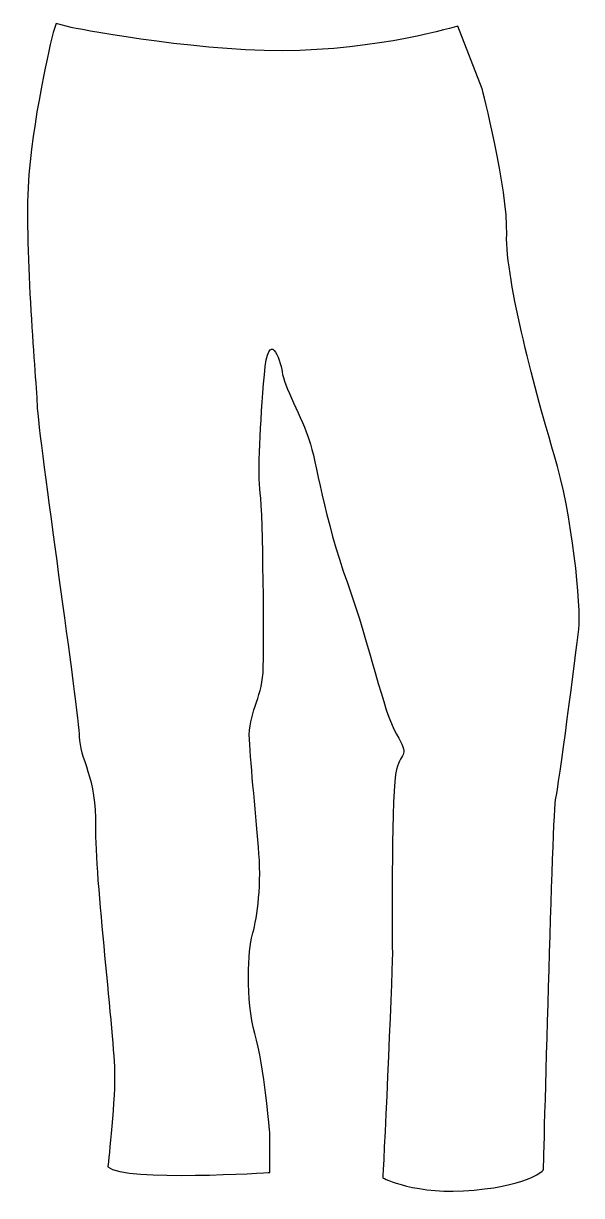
# Model space of a CAD drawing. Header units: centimetres. Extents: x -5 to 5, y -10.5 to 10.5.
import ezdxf

# ---------------------------------------------------------------- set-up
doc = ezdxf.new("R2010")
doc.units = ezdxf.units.CM
doc.header["$MEASUREMENT"] = 0
doc.layers.add('Camada 1', color=7, linetype='Continuous')

msp = doc.modelspace()

# ---------------------------------------------------------------- linework, layer by layer
at = {"layer": 'Camada 1'}
msp.add_open_spline([(-4.16081, 10.38345), (-4.16081, 10.38345), (-2.08843, 9.96893), (-0.38179, 9.96893), (-0.38179, 9.96893), (1.32485, 9.96893), (2.76336, 10.4078), (2.76336, 10.4078), (2.76336, 10.4078), (2.76336, 10.4078), (3.2022, 9.28631), (3.2022, 9.28631), (3.2022, 9.28631), (3.2022, 9.28631), (3.66549, 7.50643), (3.64109, 6.67747), (3.64109, 6.67747), (3.6168, 5.8485), (4.17743, 3.77618), (4.4944, 2.72777), (4.4944, 2.72777), (4.81148, 1.67936), (4.98208, -0.00292), (4.93326, -0.3931), (4.93326, -0.3931), (4.88458, -0.78312), (4.56763, -3.26994), (4.51882, -3.41631), (4.51882, -3.41631), (4.47011, -3.56249), (4.29937, -10.07219), (4.29937, -10.07219), (4.29937, -10.07219), (4.29937, -10.07219), (4.10435, -10.34048), (3.05588, -10.43795), (3.05588, -10.43795), (2.00755, -10.53548), (1.4225, -10.21866), (1.4225, -10.21866), (1.4225, -10.21866), (1.4225, -10.21866), (1.5931, -6.70777), (1.5931, -6.19567), (1.5931, -6.19567), (1.5931, -5.68357), (1.56868, -3.24554), (1.6662, -2.9042), (1.6662, -2.9042), (1.76373, -2.56299), (1.91004, -2.68478), (1.6662, -2.27034), (1.6662, -2.27034), (1.42249, -1.85587), (1.20307, -0.70988), (0.78847, 0.43595), (0.78847, 0.43595), (0.37403, 1.58186), (0.22784, 2.63027), (0.1059, 2.99595), (0.1059, 2.99595), (-0.01602, 3.36166), (-0.35736, 3.99552), (-0.38178, 4.21496), (-0.38178, 4.21496), (-0.4062, 4.43446), (-0.62562, 5.04393), (-0.69872, 4.16628), (-0.69872, 4.16628), (-0.77182, 3.28855), (-0.82064, 2.41082), (-0.77182, 2.04506), (-0.77182, 2.04506), (-0.72298, 1.67935), (-0.69872, -0.70989), (-0.72298, -1.17317), (-0.72298, -1.17317), (-0.74753, -1.63646), (-0.99124, -1.90469), (-0.96682, -2.36782), (-0.96682, -2.36782), (-0.94256, -2.83111), (-0.8449, -3.78191), (-0.79622, -4.4158), (-0.79622, -4.4158), (-0.74754, -5.04969), (-0.8449, -5.65929), (-0.91814, -5.87873), (-0.91814, -5.87873), (-0.99124, -6.09815), (-1.04006, -7.04896), (-0.8693, -7.63419), (-0.8693, -7.63419), (-0.6987, -8.21937), (-0.6012, -9.41391), (-0.6012, -9.41391), (-0.6012, -9.41391), (-0.6012, -9.41391), (-0.6012, -9.82851), (-0.6012, -10.12104), (-0.6012, -10.12104), (-0.6012, -10.12104), (-3.18554, -10.29164), (-3.50249, -10.02351), (-3.50249, -10.02351), (-3.50249, -10.02351), (-3.38057, -8.97505), (-3.38057, -8.36558), (-3.38057, -8.36558), (-3.38057, -7.75611), (-3.74637, -4.78156), (-3.72195, -3.92826), (-3.72195, -3.92826), (-3.69756, -3.07495), (-4.01463, -2.68477), (-4.01463, -2.31914), (-4.01463, -2.31914), (-4.01463, -1.95338), (-4.74602, 3.04471), (-4.77041, 3.62983), (-4.77041, 3.62983), (-4.7947, 4.21498), (-5.01425, 6.55562), (-4.91662, 7.75029), (-4.91662, 7.75029), (-4.81909, 8.94497), (-4.47776, 10.3103), (-4.47776, 10.3103), (-4.47776, 10.3103), (-4.47776, 10.3103), (-4.42907, 10.45656), (-4.42907, 10.45656), (-4.42907, 10.45656), (-4.42907, 10.45656), (-4.16081, 10.38345), (-4.16081, 10.38345)], degree=3, knots=[0, 0, 0, 0, 0.02857143, 0.02857143, 0.02857143, 0.02857143, 0.05714286, 0.05714286, 0.05714286, 0.05714286, 0.08571429, 0.08571429, 0.08571429, 0.08571429, 0.11428571, 0.11428571, 0.11428571, 0.11428571, 0.14285714, 0.14285714, 0.14285714, 0.14285714, 0.17142857, 0.17142857, 0.17142857, 0.17142857, 0.2, 0.2, 0.2, 0.2, 0.22857143, 0.22857143, 0.22857143, 0.22857143, 0.25714286, 0.25714286, 0.25714286, 0.25714286, 0.28571429, 0.28571429, 0.28571429, 0.28571429, 0.31428571, 0.31428571, 0.31428571, 0.31428571, 0.34285714, 0.34285714, 0.34285714, 0.34285714, 0.37142857, 0.37142857, 0.37142857, 0.37142857, 0.4, 0.4, 0.4, 0.4, 0.42857143, 0.42857143, 0.42857143, 0.42857143, 0.45714286, 0.45714286, 0.45714286, 0.45714286, 0.48571429, 0.48571429, 0.48571429, 0.48571429, 0.51428571, 0.51428571, 0.51428571, 0.51428571, 0.54285714, 0.54285714, 0.54285714, 0.54285714, 0.57142857, 0.57142857, 0.57142857, 0.57142857, 0.6, 0.6, 0.6, 0.6, 0.62857143, 0.62857143, 0.62857143, 0.62857143, 0.65714286, 0.65714286, 0.65714286, 0.65714286, 0.68571429, 0.68571429, 0.68571429, 0.68571429, 0.71428571, 0.71428571, 0.71428571, 0.71428571, 0.74285714, 0.74285714, 0.74285714, 0.74285714, 0.77142857, 0.77142857, 0.77142857, 0.77142857, 0.8, 0.8, 0.8, 0.8, 0.82857143, 0.82857143, 0.82857143, 0.82857143, 0.85714286, 0.85714286, 0.85714286, 0.85714286, 0.88571429, 0.88571429, 0.88571429, 0.88571429, 0.91428571, 0.91428571, 0.91428571, 0.91428571, 0.94285714, 0.94285714, 0.94285714, 0.94285714, 1, 1, 1, 1], dxfattribs=at)

doc.saveas('drawing.dxf')
